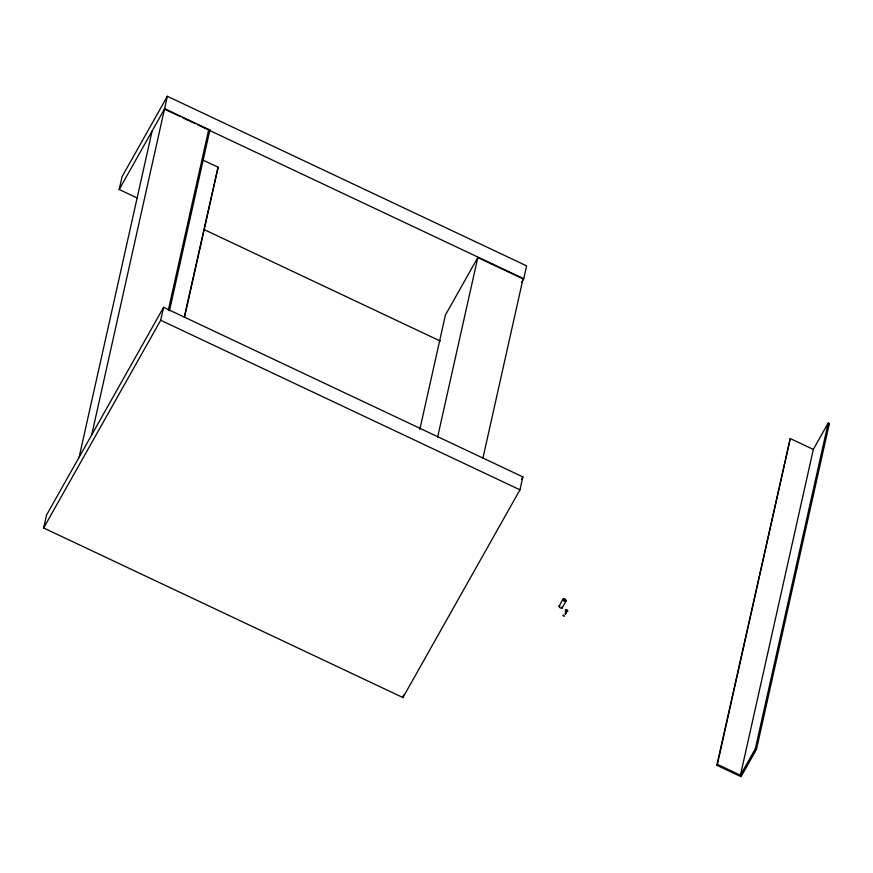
<?xml version="1.0" encoding="UTF-8"?>
<svg xmlns="http://www.w3.org/2000/svg" width="873" height="873" viewBox="0 0 873 873"><rect width="100%" height="100%" fill="white"/><g stroke="black" fill="none" stroke-linecap="round" stroke-linejoin="round"><path stroke-width="1.31" d="M565.639 611.275C565.769 608.023 565.431 612.977 566.086 610.631M137.65 198.204L119.186 189.485L122.067 176.641L167.343 96.281L526.615 265.861L523.745 278.705L521.748 282.252M43.65 527.969L46.542 515.048L163.589 307.318L522.862 476.898L519.97 489.818L402.922 697.549L43.65 527.969L160.697 320.249L163.589 307.318M79.214 456.83L152.109 131.005M91.796 434.514L167.343 96.281M168.303 310.231L208.756 129.39L209.913 129.924L169.438 310.886M184.552 315.775L218.097 167.223L203.529 160.348M184.487 317.488L218.097 167.223M419.826 429.396L445.416 315.022L477.804 257.546L523.014 278.88L482.856 458.423M437.635 437.078L477.804 257.546M402.922 697.549L403.501 694.963M565.518 611.22L565.486 609.932M565.682 611.395L566.01 610.522L566.217 611.755C567.494 610.423 563.609 611.122 566.239 611.897M565.759 611.056L565.977 609.856M565.573 611.002L566.468 609.867L566.544 611.46L567.701 610.925L566.883 610.271M566.206 611.056L565.835 611.504L565.857 610.347M566.686 611.602L567.297 610.478L566.239 611.7M566.61 611.733L567.701 610.925M813.32 449.431L828.193 423.023L829.35 423.569L756.476 749.361L741.057 776.719L716.842 765.283L790.251 438.541L813.32 449.431L740.435 775.224L717.377 764.333L790.251 438.541M740.435 775.224L755.32 748.816L828.193 423.023M566.937 610.031L565.857 610.969M565.944 611.035L566.468 609.867L565.911 610.129M119.186 189.485L164.681 108.689L209.891 130.022M521.53 479.266L522.862 476.898M559.102 606.091L562.976 599.216M562.114 608.023L565.988 601.137A1.801 0.884 29.4 0 0 564.253 599.118A1.801 0.884 29.4 0 0 563.194 600.264A1.801 0.884 29.4 0 0 565.988 601.137M565.398 614.385L565.999 613.304M828.062 425.849L829.35 423.569M716.842 765.283L717.377 764.333M566.501 611.34L567.297 610.478M566.402 611.744L567.134 611.209M567.264 610.718L566.544 611.46M566.49 611.678L567.646 611.187M566.042 613.239L565.213 613.719M563.478 615.072C561.721 614.985 564.536 617.266 564.405 615.738M164.473 109.136L180.46 116.687M182.926 117.844L195.225 123.65M197.691 124.817L523.745 278.705M204.086 229.555L440.319 341.059M160.697 320.249L519.97 489.818M755.32 748.816L756.476 749.361M565.235 613.184L565.66 613.905M561.885 606.964A1.801 0.884 29.4 0 1 561.492 608.219A1.801 0.884 29.4 0 1 559.167 606.942A1.801 0.884 29.4 0 1 559.975 605.906M563.565 600.242A1.288 0.633 29.4 0 0 565.562 600.864A1.288 0.633 29.4 0 0 564.318 599.424A1.288 0.633 29.4 0 0 563.565 600.242M563.783 599.838A1.288 0.633 29.4 0 0 565.78 600.471A1.288 0.633 29.4 0 0 564.547 599.02A1.288 0.633 29.4 0 0 563.783 599.838"/></g></svg>
